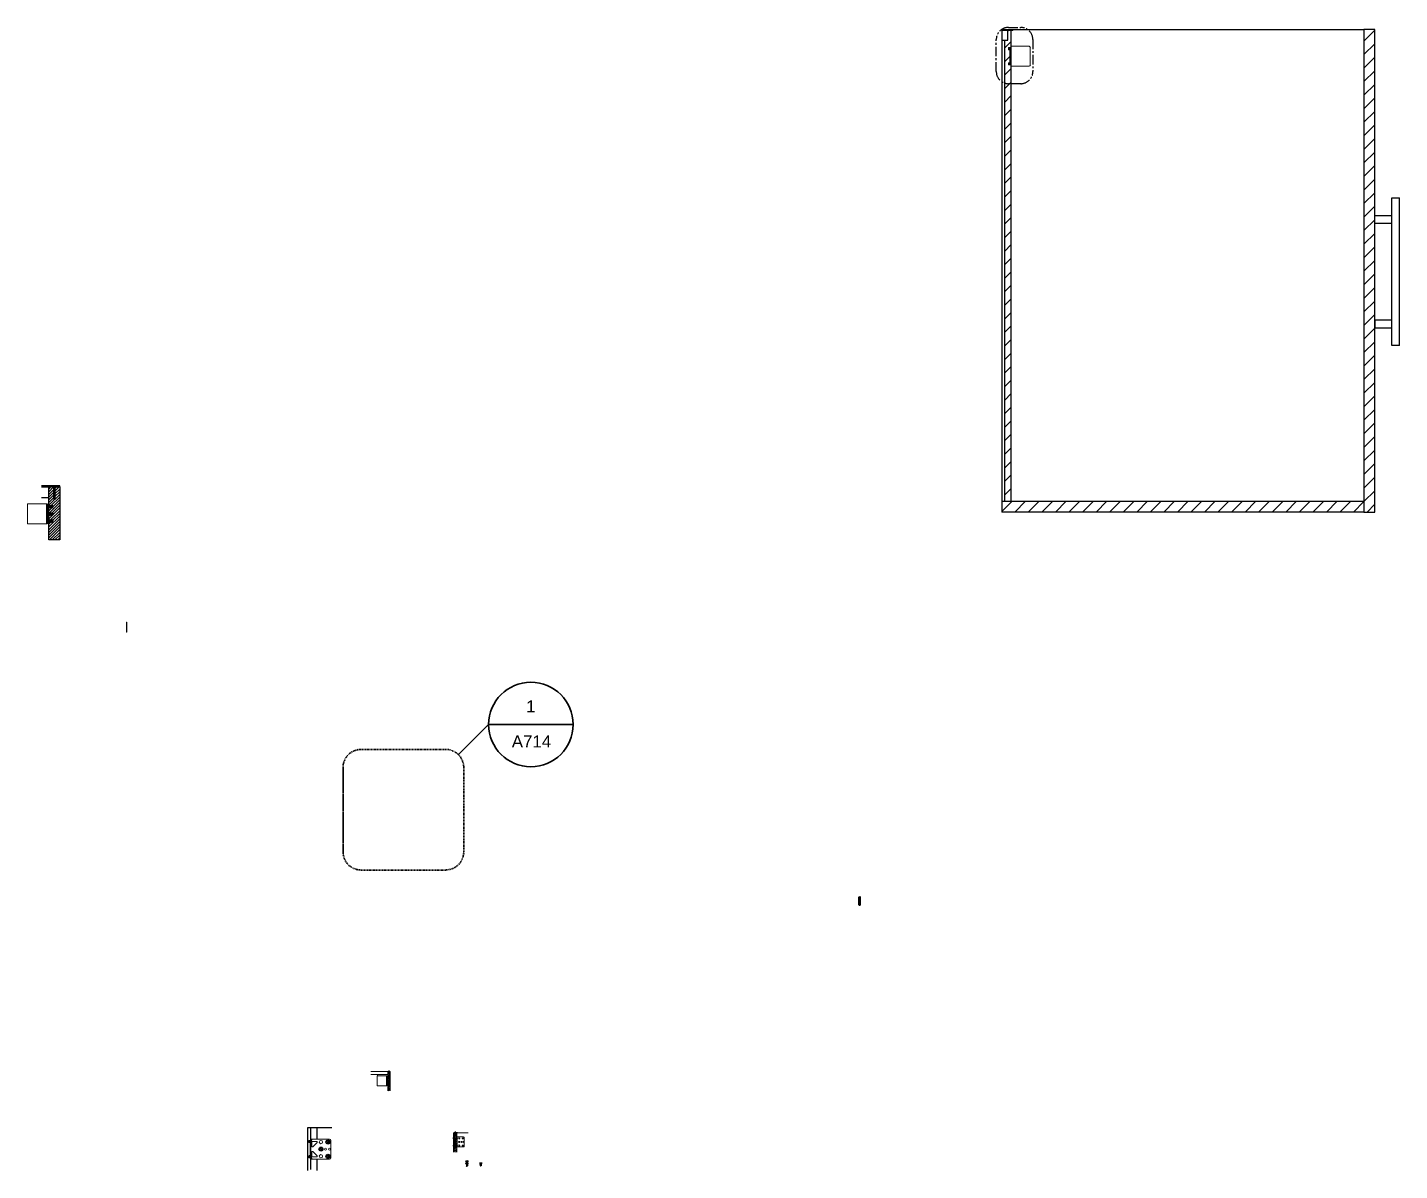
# Model space of a CAD drawing. Header units: millimetres. Extents: x -129 to 1482, y -456 to 477.
# Drawn here: x 875.9 to 1103.2, y 268 to 457.5 of the extents above; entities that cross this region are included whole.
import ezdxf
from ezdxf.enums import TextEntityAlignment as Align

# ---------------------------------------------------------------- set-up
doc = ezdxf.new("R2010")
doc.units = ezdxf.units.MM
doc.header["$LTSCALE"] = 0.05
for name, pattern in [('CENTER2', [1.125, 0.75, -0.125, 0.125, -0.125]), ('CENTERX2', [4, 2.5, -0.5, 0.5, -0.5]), ('CENTRO', [50.8, 31.75, -6.35, 6.35, -6.35])]:
    doc.linetypes.add(name, pattern=pattern)
for name, color, linetype, lineweight in [('A-FURN', 8, 'Continuous', 18), ('A-SECT A-MCUT', 7, 'Continuous', 35), ('meccanismi', 4, 'Continuous', 18)]:
    doc.layers.add(name, color=color, linetype=linetype, lineweight=lineweight)
doc.layers.add('costr', color=4, linetype='Continuous')
doc.layers.add('viti', color=1, linetype='Continuous')
doc.styles.add('ARIAL', font='arial.ttf')

msp = doc.modelspace()

# ---------------------------------------------------------------- hatches: boundary and pattern name
at = {"layer": 'A-FURN'}
h = msp.add_hatch(dxfattribs=at)
h.set_pattern_fill('ANSI31', color=256, scale=0.065784, angle=180)
h.set_pattern_definition([(225, (1328.34088, -398.05702), (0.147689555, -0.147689555), [])])
h.paths.add_polyline_path([(935.57, 281.23), (935.99, 281.23), (935.99, 284.43), (935.57, 284.43)])
h = msp.add_hatch(dxfattribs=at)
h.set_pattern_fill('ANSI31', color=256, scale=0.069413, angle=180)
h.set_pattern_definition([(225, (1418.57263, -445.82028), (0.155835935, -0.155835935), [])])
h.paths.add_polyline_path([(946.57, 271.09), (947.02, 271.09), (947.02, 273.82), (946.57, 273.82)])
at = {"layer": 'costr'}
h = msp.add_hatch(dxfattribs=at)
h.set_pattern_fill('ANSI31', color=256, scale=0.5)
h.paths.add_polyline_path([(1099.14, 457.18), (1097.34, 457.18), (1097.34, 377.18), (1099.14, 377.18)])
h = msp.add_hatch(dxfattribs=at)
h.set_pattern_fill('ANSI31', color=256, scale=0.5)
edge = h.paths.add_edge_path()
edge.add_arc((1038.76, 452.78), 0.0964, 33.6806, 70.6956)
edge.add_spline(control_points=[(1038.76, 452.83), (1038.77, 452.83), (1038.79, 452.85), (1038.79, 452.86)], knot_values=[0, 0, 0, 0, 0.070711, 0.070711, 0.070711, 0.070711], degree=3, periodic=0)
edge.add_line((1038.77, 452.83), (1038.64, 452.83))
edge.add_spline(control_points=[(1038.65, 452.83), (1038.64, 452.83), (1038.63, 452.85), (1038.63, 452.86)], knot_values=[0, 0, 0, 0, 0.070711, 0.070711, 0.070711, 0.070711], degree=3, periodic=0)
edge.add_line((1038.63, 452.86), (1038.63, 453.01))
edge.add_line((1038.63, 453.01), (1038.68, 453.01))
edge.add_line((1038.68, 453.01), (1038.68, 452.9))
edge.add_spline(control_points=[(1038.68, 452.9), (1038.68, 452.9), (1038.69, 452.89), (1038.69, 452.89)], knot_values=[0, 0, 0, 0, 0.035355, 0.035355, 0.035355, 0.035355], degree=3, periodic=0)
edge.add_line((1038.69, 452.89), (1038.72, 452.89))
edge.add_spline(control_points=[(1038.72, 452.89), (1038.73, 452.89), (1038.73, 452.9), (1038.73, 452.9)], knot_values=[0, 0, 0, 0, 0.035355, 0.035355, 0.035355, 0.035355], degree=3, periodic=0)
edge.add_line((1038.73, 452.9), (1038.73, 454.2))
edge.add_spline(control_points=[(1038.73, 454.2), (1038.73, 454.21), (1038.73, 454.21), (1038.72, 454.21)], knot_values=[0, 0, 0, 0, 0.035355, 0.035355, 0.035355, 0.035355], degree=3, periodic=0)
edge.add_line((1038.72, 454.21), (1038.69, 454.21))
edge.add_spline(control_points=[(1038.69, 454.21), (1038.69, 454.21), (1038.68, 454.21), (1038.68, 454.2)], knot_values=[0, 0, 0, 0, 0.035355, 0.035355, 0.035355, 0.035355], degree=3, periodic=0)
edge.add_line((1038.68, 454.2), (1038.68, 454.09))
edge.add_line((1038.68, 454.09), (1038.63, 454.09))
edge.add_line((1038.63, 454.09), (1038.63, 454.26))
edge.add_spline(control_points=[(1038.65, 454.27), (1038.64, 454.27), (1038.63, 454.25), (1038.63, 454.24)], knot_values=[0, 0, 0, 0, 0.070711, 0.070711, 0.070711, 0.070711], degree=3, periodic=0)
edge.add_line((1038.63, 454.24), (1038.63, 454.1))
edge.add_spline(control_points=[(1038.63, 454.1), (1038.63, 454.1), (1038.63, 454.09), (1038.64, 454.09)], knot_values=[0, 0, 0, 0, 0.035355, 0.035355, 0.035355, 0.035355], degree=3, periodic=0)
edge.add_line((1038.64, 454.09), (1038.67, 454.09))
edge.add_spline(control_points=[(1038.67, 454.09), (1038.67, 454.09), (1038.68, 454.1), (1038.68, 454.1)], knot_values=[0, 0, 0, 0, 0.035355, 0.035355, 0.035355, 0.035355], degree=3, periodic=0)
edge.add_line((1038.68, 454.1), (1038.68, 454.21))
edge.add_line((1038.68, 454.21), (1038.73, 454.21))
edge.add_line((1038.73, 454.21), (1038.73, 452.89))
edge.add_line((1038.73, 452.89), (1038.68, 452.89))
edge.add_line((1038.68, 452.89), (1038.68, 453))
edge.add_spline(control_points=[(1038.68, 453), (1038.68, 453.01), (1038.67, 453.01), (1038.67, 453.01)], knot_values=[0, 0, 0, 0, 0.035355, 0.035355, 0.035355, 0.035355], degree=3, periodic=0)
edge.add_line((1038.67, 453.01), (1038.64, 453.01))
edge.add_spline(control_points=[(1038.64, 453.01), (1038.63, 453.01), (1038.63, 453.01), (1038.63, 453)], knot_values=[0, 0, 0, 0, 0.035355, 0.035355, 0.035355, 0.035355], degree=3, periodic=0)
edge.add_line((1038.63, 453), (1038.63, 452.86))
edge.add_spline(control_points=[(1038.63, 452.86), (1038.63, 452.85), (1038.64, 452.83), (1038.65, 452.83)], knot_values=[0, 0, 0, 0, 0.070711, 0.070711, 0.070711, 0.070711], degree=3, periodic=0)
edge.add_line((1038.65, 452.83), (1038.76, 452.83))
edge.add_spline(control_points=[(1038.76, 452.83), (1038.77, 452.83), (1038.79, 452.85), (1038.79, 452.86)], knot_values=[0, 0, 0, 0, 0.070711, 0.070711, 0.070711, 0.070711], degree=3, periodic=0)
edge.add_arc((1038.76, 452.78), 0.0964, 33.6806, 70.6956, ccw=False)
edge.add_line((1038.84, 452.83), (1038.84, 456.98))
edge.add_line((1038.84, 456.98), (1038.34, 456.98))
edge.add_line((1038.34, 456.98), (1038.34, 455.38))
edge.add_line((1038.34, 455.38), (1037.84, 455.38))
edge.add_line((1037.84, 455.38), (1037.84, 378.98))
edge.add_line((1037.84, 378.98), (1038.84, 378.98))
edge.add_line((1038.84, 378.98), (1038.84, 452.83))
edge = h.paths.add_edge_path(flags=16)
edge.add_spline(control_points=[(1038.79, 454.24), (1038.79, 454.25), (1038.77, 454.27), (1038.76, 454.27)], knot_values=[0, 0, 0, 0, 0.070711, 0.070711, 0.070711, 0.070711], degree=3, periodic=0)
edge.add_line((1038.77, 454.27), (1038.76, 454.27))
edge.add_spline(control_points=[(1038.76, 454.27), (1038.77, 454.27), (1038.79, 454.25), (1038.79, 454.24)], knot_values=[0, 0, 0, 0, 0.070711, 0.070711, 0.070711, 0.070711], degree=3, periodic=0)
edge.add_line((1038.79, 454.26), (1038.79, 454.24))
h = msp.add_hatch(dxfattribs=at)
h.set_pattern_fill('ANSI31', color=256, scale=0.1)
h.paths.add_polyline_path([(880.01, 381.5), (880.3, 381.5), (880.6, 381.5), (880.39, 381.34), (881.2, 381.34), (881.2, 381.54), (878.17, 381.54), (878.17, 381.34), (880.21, 381.34)])
h = msp.add_hatch(dxfattribs=at)
h.set_pattern_fill('ANSI31', color=256, scale=0.1)
h.paths.add_polyline_path([(881.2, 381.34), (880.39, 381.34), (880.39, 379.32), (880.22, 379.26), (880.21, 381.34), (879.4, 381.34), (879.4, 378.25), (880.06, 378.25), (880.06, 377.84), (879.4, 377.84), (879.4, 377.13), (880.01, 377.07), (880.02, 376.66), (879.4, 376.66), (879.4, 375.89), (880.06, 375.89), (880.06, 375.48), (879.4, 375.48), (879.4, 375.25), (879.4, 372.58), (881.2, 372.58), (881.2, 376.14)])
h = msp.add_hatch(dxfattribs=at)
h.set_pattern_fill('ANSI31', color=256, scale=0.5)
h.paths.add_polyline_path([(1097.34, 378.98), (1037.34, 378.98), (1037.34, 377.18), (1097.34, 377.18)])
at = {"layer": 'meccanismi'}
h = msp.add_hatch(dxfattribs=at)
h.set_pattern_fill('ANSI31', color=256, scale=0.018841, angle=180)
h.set_pattern_definition([(225, (1418.57263, -445.820285), (0.042298325, -0.042298325), [])])
h.paths.add_polyline_path([(946.57, 274.31), (946.57, 273.82), (947.02, 273.82), (947.02, 274.31)])
h.paths.add_polyline_path([(946.57, 274.36), (946.57, 274.31), (947.02, 274.31), (947.12, 274.31), (947.12, 274.36)])

# ---------------------------------------------------------------- linework, layer by layer
for p, q in [((1037.34, 457.18), (1037.34, 377.18)), ((1037.34, 457.18), (1097.34, 457.18)), ((1037.34, 457.18), (1037.34, 455.38)), ((1039.14, 456.98), (1039.14, 457.18)), ((1097.34, 457.18), (1097.34, 377.18)), ((1099.14, 457.18), (1097.34, 457.18)), ((1099.14, 377.18), (1099.14, 457.18)), ((1039.14, 456.98), (1037.34, 456.98)), ((1037.34, 455.38), (1038.34, 455.38)), ((1037.34, 455.38), (1037.34, 454.38)), ((1037.34, 455.38), (1037.34, 454.38)), ((1037.34, 455.38), (1038.34, 455.38)), ((1037.84, 378.98), (1037.84, 455.38)), ((1038.34, 455.38), (1038.34, 456.98)), ((1038.84, 456.98), (1038.84, 378.98)), ((881.2, 381.54), (878.17, 381.54)), ((878.17, 381.34), (879.4, 381.34)), ((880.15, 381.34), (879.4, 381.34)), ((879.4, 378.25), (879.4, 381.34)), ((880.45, 381.34), (881.2, 381.34)), ((881.2, 381.34), (881.2, 381.54)), ((881.2, 381.34), (881.2, 376.14)), ((879.4, 379.54), (878.17, 379.54)), ((879.4, 377.07), (879.4, 377.91)), ((1037.34, 378.98), (1097.34, 378.98)), ((879.4, 375.89), (879.4, 376.72)), ((879.4, 375.25), (879.4, 375.54)), ((879.4, 372.58), (879.4, 375.25)), ((881.2, 376.14), (881.2, 372.58)), ((1097.34, 377.18), (1037.34, 377.18)), ((1097.34, 377.18), (1099.14, 377.18)), ((881.2, 372.58), (879.4, 372.58)), ((922.33, 268.04), (922.33, 275.15)), ((922.33, 275.15), (922.83, 275.15)), ((922.83, 268.23), (922.83, 275.15)), ((922.83, 275.15), (923.83, 275.15)), ((923.83, 275.15), (923.83, 273.23)), ((923.83, 275.15), (926.31, 275.15)), ((923.83, 269.94), (923.83, 268.04))]:
    msp.add_line(p, q)
at = {"layer": 'A-FURN'}
for p, q in [((935.57, 281.23), (935.57, 284.43)), ((935.57, 284.43), (935.99, 284.43)), ((935.99, 281.23), (935.99, 284.43)), ((933.87, 283.96), (933.87, 283.73)), ((946.48, 274.31), (946.57, 274.31)), ((946.57, 274.31), (946.57, 271.09)), ((947.02, 271.09), (947.02, 274.31))]:
    msp.add_line(p, q, dxfattribs=at)
for points in [[(935.57, 284.43), (935.57, 283.96)], [(935.57, 281.23), (935.57, 282.08)], [(948.9, 274.31), (946.48, 274.31), (946.48, 273.5)], [(946.48, 273.44), (946.48, 272.11)], [(947.02, 273.05), (946.57, 273.05)], [(947.06, 273.05), (947.06, 273.61), (947.02, 273.61)], [(946.48, 272.06), (946.48, 271.09)], [(947.02, 272.51), (946.57, 272.51)]]:
    msp.add_lwpolyline(points, dxfattribs=at)
at = {"layer": 'A-SECT A-MCUT'}
for q in [(947.28, 336.97), (966.28, 341.97)]:
    msp.add_line((952.28, 341.97), q, dxfattribs=at)
at = {"layer": 'A-SECT A-MCUT', "linetype": 'CENTER2', "ltscale": 5}
msp.add_lwpolyline([(928.15, 320.85, 0.414214), (931.15, 317.85), (945.15, 317.85, 0.414214), (948.15, 320.85), (948.15, 334.85, 0.414214), (945.15, 337.85), (931.15, 337.85, 0.414214), (928.15, 334.85), (928.15, 320.85), (928.15, 334.85)], format="xyb", dxfattribs=at)
at = {"layer": 'A-SECT A-MCUT'}
msp.add_circle((959.28, 341.97), 7, dxfattribs=at)
at = {"layer": 'costr'}
for p, q in [((1101.94, 429.28), (1103.24, 429.28)), ((1101.94, 404.78), (1101.94, 429.28)), ((1103.24, 404.78), (1103.24, 429.28)), ((1099.14, 425.03), (1099.14, 426.33)), ((1099.14, 426.33), (1101.94, 426.33)), ((1101.94, 425.03), (1099.14, 425.03)), ((1099.14, 409.03), (1101.94, 409.03)), ((1099.14, 409.03), (1099.14, 407.73)), ((1099.14, 407.73), (1101.94, 407.73)), ((1103.24, 404.78), (1101.94, 404.78)), ((1103.24, 404.78), (1101.94, 404.78))]:
    msp.add_line(p, q, dxfattribs=at)
at = {"layer": 'costr', "linetype": 'CENTRO'}
msp.add_lwpolyline([(1038.41, 457.5), (1040.47, 457.5, -0.414214), (1042.47, 455.5), (1042.47, 450.18, -0.414214), (1040.47, 448.18), (1038.41, 448.18, -0.414214), (1036.41, 450.18), (1036.41, 455.5, -0.414214)], format="xyb", close=True, dxfattribs=at)
at = {"layer": 'meccanismi'}
for p, q in [((1038.41, 453.83), (1038.41, 454.11)), ((1038.49, 453.81), (1038.44, 453.81)), ((1038.44, 453.81), (1038.49, 453.81)), ((1038.68, 454.16), (1038.46, 454.16)), ((1038.68, 454.16), (1038.46, 454.16)), ((1038.52, 453.83), (1038.52, 454.03)), ((1038.55, 454.05), (1038.6, 454.05)), ((1038.63, 451.43), (1038.63, 454.03)), ((1038.73, 451.35), (1038.73, 454.11)), ((1041.84, 454.38), (1038.84, 454.38)), ((1042.05, 452.73), (1042.05, 454.16)), ((1042.05, 452.73), (1042.05, 451.29)), ((1038.41, 451.62), (1038.41, 451.35)), ((1038.49, 451.65), (1038.44, 451.65)), ((1038.44, 451.65), (1038.49, 451.65)), ((1038.68, 451.29), (1038.46, 451.29)), ((1038.68, 451.29), (1038.46, 451.29)), ((1038.52, 451.62), (1038.52, 451.43)), ((1038.55, 451.4), (1038.6, 451.4)), ((1041.84, 451.08), (1038.84, 451.08)), ((875.85, 378.54), (875.85, 375.25)), ((879, 378.54), (879, 375.55)), ((879.11, 375.25), (879.11, 378.54)), ((879.29, 378.54), (879.29, 378.36)), ((879.4, 378.54), (879.29, 378.54)), ((879.4, 378.54), (879.29, 378.54)), ((879.29, 377.8), (879.29, 377.18)), ((875.85, 375.25), (879.11, 375.25)), ((879, 375.55), (879, 375.25)), ((879.29, 376.62), (879.29, 376)), ((879.29, 375.43), (879.29, 375.25)), ((879.29, 375.25), (879.4, 375.25)), ((892.27, 358.91), (892.33, 358.91)), ((892.27, 357.27), (892.27, 358.91)), ((892.27, 358.91), (892.33, 358.91)), ((892.27, 357.27), (892.33, 357.27)), ((892.33, 357.27), (892.27, 357.27)), ((892.33, 358.91), (892.33, 357.27)), ((935.57, 284.43), (932.78, 284.43)), ((933.79, 283.73), (933.79, 282.08)), ((933.79, 282.08), (935.42, 282.08)), ((935.36, 283.73), (935.36, 282.23)), ((935.36, 282.23), (935.36, 282.08)), ((935.42, 282.08), (935.42, 283.73)), ((935.51, 283.73), (935.51, 282.23)), ((935.57, 283.73), (935.51, 283.73)), ((935.57, 283.73), (935.51, 283.73)), ((935.51, 282.23), (935.51, 282.08)), ((935.51, 282.08), (935.57, 282.08)), ((922.51, 272.69), (922.51, 272.97)), ((922.77, 273.02), (922.56, 273.02)), ((922.77, 273.02), (922.56, 273.02)), ((922.61, 272.69), (922.61, 272.89)), ((922.64, 272.91), (922.69, 272.91)), ((922.72, 270.29), (922.72, 272.89)), ((922.83, 270.21), (922.83, 272.97)), ((925.93, 273.23), (922.94, 273.23)), ((926.15, 271.59), (926.15, 273.02)), ((946.41, 273.33), (946.41, 273.47)), ((946.45, 273.32), (946.43, 273.32)), ((946.43, 273.32), (946.45, 273.32)), ((946.55, 273.5), (946.44, 273.5)), ((946.55, 273.5), (946.44, 273.5)), ((946.47, 273.33), (946.47, 273.43)), ((946.48, 273.44), (946.51, 273.44)), ((946.52, 272.13), (946.52, 273.43)), ((946.57, 272.09), (946.57, 273.47)), ((948.13, 273.61), (947.02, 273.61)), ((948.24, 272.78), (948.24, 273.5)), ((922.59, 272.66), (922.53, 272.66)), ((922.53, 272.66), (922.59, 272.66)), ((926.15, 271.59), (926.15, 270.15)), ((946.41, 272.22), (946.41, 272.09)), ((946.45, 272.24), (946.43, 272.24)), ((946.43, 272.24), (946.45, 272.24)), ((946.55, 272.06), (946.44, 272.06)), ((946.47, 272.22), (946.47, 272.13)), ((946.48, 272.11), (946.51, 272.11)), ((948.13, 271.95), (947.02, 271.95)), ((948.24, 272.78), (948.24, 272.06)), ((922.51, 270.48), (922.51, 270.21)), ((922.59, 270.51), (922.53, 270.51)), ((922.53, 270.51), (922.59, 270.51)), ((922.77, 270.15), (922.56, 270.15)), ((922.77, 270.15), (922.56, 270.15)), ((922.61, 270.48), (922.61, 270.29)), ((922.64, 270.26), (922.69, 270.26)), ((925.93, 269.94), (922.94, 269.94))]:
    msp.add_line(p, q, dxfattribs=at)
for points in [[(875.85, 378.54), (879.11, 378.54)], [(878.61, 375.25), (879.11, 375.25)], [(932.78, 283.96), (935.57, 283.96)], [(933.79, 283.73), (935.42, 283.73)], [(935.17, 282.08), (935.42, 282.08)], [(947.12, 274.31), (947.12, 274.36), (946.57, 274.36), (946.57, 274.31)], [(946.57, 274.31), (947.12, 274.31)], [(946.57, 274.31), (946.57, 273.82)], [(946.57, 273.82), (947.02, 273.82)], [(947.02, 274.31), (947.02, 273.82)], [(947.02, 272.26), (947.02, 273.3)], [(947.02, 273.3), (947.06, 273.3), (947.06, 272.26), (947.02, 272.26)], [(947.02, 273.05), (947.06, 273.05)], [(947.02, 272.51), (947.06, 272.51)], [(947.02, 272.26), (947.06, 272.26)], [(947.06, 272.26), (947.02, 272.26)]]:
    msp.add_lwpolyline(points, dxfattribs=at)
for points in [[(922.96, 272.07), (922.96, 272.77, -0.414214), (923.06, 272.88), (923.77, 272.88, -0.668179), (923.84, 272.7), (923.14, 271.99, -0.668179)], [(922.96, 271.1), (922.96, 270.4, 0.414214), (923.06, 270.29), (923.77, 270.29, 0.668179), (923.84, 270.48), (923.14, 271.18, 0.668179)]]:
    msp.add_lwpolyline(points, format="xyb", close=True, dxfattribs=at)
at = {"layer": 'meccanismi', "linetype": 'CENTERX2'}
for points in [[(947.02, 273.61), (946.63, 273.61)], [(947.02, 271.95), (946.63, 271.95)]]:
    msp.add_lwpolyline(points, dxfattribs=at)
for points in [[(947.02, 273.27), (946.73, 272.98, -0.668179), (946.64, 273.02), (946.64, 273.37, -0.414214), (946.69, 273.43), (947.05, 273.43, -0.668179), (947.08, 273.34), (947.05, 273.3)], [(947.02, 272.28), (946.73, 272.58, 0.668179), (946.64, 272.54), (946.64, 272.18, 0.414214), (946.69, 272.13), (947.05, 272.13, 0.668179), (947.08, 272.22), (947.05, 272.26)]]:
    msp.add_lwpolyline(points, format="xyb", dxfattribs=at)
at = {"layer": 'meccanismi'}
for centre, radius in [((924.49, 272.76), 0.267), ((947.41, 273.37), 0.0843), ((924.49, 270.41), 0.267), ((947.41, 272.19), 0.0843)]:
    msp.add_circle(centre, radius, dxfattribs=at)
for centre, radius, start, end in [((1038.68, 454.27), 0.193, 286.0939, 33.6806), ((1041.84, 454.16), 0.214, 0, 90), ((1038.68, 451.19), 0.193, 326.3194, 73.9061), ((1041.84, 451.29), 0.214, 270, 0), ((879.26, 378.67), 0.263, 234.5922, 253.1127), ((879.24, 375.12), 0.263, 103.2348, 121.7553), ((935.49, 283.79), 0.131, 234.5922, 253.1127), ((935.49, 282.02), 0.131, 103.2348, 121.7553), ((922.77, 273.13), 0.193, 286.0939, 33.6806), ((925.93, 273.02), 0.214, 0, 90), ((948.13, 273.5), 0.107, 0, 90), ((925.26, 271.59), 0.16, 0, 180), ((925.26, 271.59), 0.16, 180, 0), ((925.9, 271.59), 0.16, 0, 180), ((925.9, 271.59), 0.16, 180, 0), ((947.79, 272.78), 0.0805, 0, 180), ((947.79, 272.78), 0.0805, 180, 0), ((948.12, 272.78), 0.0805, 0, 180), ((948.12, 272.78), 0.0805, 180, 0), ((948.13, 272.06), 0.107, 270, 0), ((922.77, 270.05), 0.193, 326.3194, 73.9061), ((925.93, 270.15), 0.214, 270, 0)]:
    msp.add_arc(centre, radius, start, end, dxfattribs=at)
at = {"layer": 'meccanismi', "linetype": 'CENTERX2'}
for centre, start, end in [((946.55, 273.55), 286.0939, 33.6806), ((946.55, 272.01), 326.3194, 73.9061)]:
    msp.add_arc(centre, 0.0968, start, end, dxfattribs=at)
at = {"layer": 'meccanismi'}
for points in [[(1038.46, 454.16), (1038.44, 454.16), (1038.41, 454.13), (1038.41, 454.11)], [(1038.44, 453.81), (1038.43, 453.81), (1038.41, 453.82), (1038.41, 453.83)], [(1038.52, 453.83), (1038.52, 453.82), (1038.5, 453.81), (1038.49, 453.81)], [(1038.52, 454.03), (1038.52, 454.04), (1038.53, 454.05), (1038.55, 454.05)], [(1038.63, 454.03), (1038.63, 454.04), (1038.61, 454.05), (1038.6, 454.05)], [(1038.73, 454.11), (1038.73, 454.13), (1038.7, 454.16), (1038.68, 454.16)], [(1038.44, 451.65), (1038.43, 451.65), (1038.41, 451.64), (1038.41, 451.62)], [(1038.46, 451.29), (1038.44, 451.29), (1038.41, 451.32), (1038.41, 451.35)], [(1038.52, 451.62), (1038.52, 451.64), (1038.5, 451.65), (1038.49, 451.65)], [(1038.52, 451.43), (1038.52, 451.42), (1038.53, 451.4), (1038.55, 451.4)], [(1038.63, 451.43), (1038.63, 451.42), (1038.61, 451.4), (1038.6, 451.4)], [(1038.73, 451.35), (1038.73, 451.32), (1038.7, 451.29), (1038.68, 451.29)], [(922.56, 273.02), (922.54, 273.02), (922.51, 272.99), (922.51, 272.97)], [(922.61, 272.89), (922.61, 272.9), (922.63, 272.91), (922.64, 272.91)], [(922.72, 272.89), (922.72, 272.9), (922.71, 272.91), (922.69, 272.91)], [(922.83, 272.97), (922.83, 272.99), (922.8, 273.02), (922.77, 273.02)], [(946.44, 273.5), (946.43, 273.5), (946.41, 273.48), (946.41, 273.47)], [(946.43, 273.32), (946.42, 273.32), (946.41, 273.33), (946.41, 273.33)], [(946.47, 273.33), (946.47, 273.33), (946.46, 273.32), (946.45, 273.32)], [(946.47, 273.43), (946.47, 273.44), (946.47, 273.44), (946.48, 273.44)], [(946.52, 273.43), (946.52, 273.44), (946.51, 273.44), (946.51, 273.44)], [(946.57, 273.47), (946.57, 273.48), (946.56, 273.5), (946.55, 273.5)], [(922.53, 272.66), (922.52, 272.66), (922.51, 272.68), (922.51, 272.69)], [(922.61, 272.69), (922.61, 272.68), (922.6, 272.66), (922.59, 272.66)], [(946.43, 272.24), (946.42, 272.24), (946.41, 272.23), (946.41, 272.22)], [(946.44, 272.06), (946.43, 272.06), (946.41, 272.07), (946.41, 272.09)], [(946.47, 272.22), (946.47, 272.23), (946.46, 272.24), (946.45, 272.24)], [(946.47, 272.13), (946.47, 272.12), (946.47, 272.11), (946.48, 272.11)], [(946.52, 272.13), (946.52, 272.12), (946.51, 272.11), (946.51, 272.11)], [(946.57, 272.09), (946.57, 272.07), (946.56, 272.06), (946.55, 272.06)], [(922.53, 270.51), (922.52, 270.51), (922.51, 270.49), (922.51, 270.48)], [(922.56, 270.15), (922.54, 270.15), (922.51, 270.18), (922.51, 270.21)], [(922.61, 270.48), (922.61, 270.49), (922.6, 270.51), (922.59, 270.51)], [(922.61, 270.29), (922.61, 270.27), (922.63, 270.26), (922.64, 270.26)], [(922.72, 270.29), (922.72, 270.27), (922.71, 270.26), (922.69, 270.26)], [(922.83, 270.21), (922.83, 270.18), (922.8, 270.15), (922.77, 270.15)]]:
    msp.add_open_spline(points, degree=3, dxfattribs=at)
at = {"layer": 'viti'}
for p, q in [((880.3, 381.5), (880.01, 381.5)), ((880.01, 381.5), (880.22, 381.33)), ((880.19, 381.28), (880.18, 381.27)), ((880.19, 381.27), (880.18, 381.27)), ((880.19, 381.18), (880.18, 381.17)), ((880.19, 381.17), (880.18, 381.17)), ((880.19, 381.08), (880.18, 381.07)), ((880.19, 381.07), (880.18, 381.07)), ((880.19, 380.98), (880.18, 380.97)), ((880.19, 380.97), (880.18, 380.97)), ((880.19, 380.88), (880.18, 380.87)), ((880.19, 380.87), (880.18, 380.87)), ((880.19, 380.78), (880.18, 380.77)), ((880.19, 380.77), (880.18, 380.77)), ((880.19, 380.68), (880.18, 380.67)), ((880.19, 380.67), (880.18, 380.67)), ((880.19, 380.58), (880.18, 380.57)), ((880.19, 380.57), (880.18, 380.57)), ((880.19, 380.48), (880.18, 380.47)), ((880.19, 380.47), (880.18, 380.47)), ((880.19, 380.38), (880.18, 380.37)), ((880.19, 380.37), (880.18, 380.37)), ((880.19, 380.28), (880.18, 380.27)), ((880.19, 380.27), (880.18, 380.27)), ((880.19, 380.18), (880.18, 380.17)), ((880.19, 380.17), (880.18, 380.17)), ((880.19, 380.08), (880.18, 380.07)), ((880.19, 380.07), (880.18, 380.07)), ((880.19, 379.98), (880.18, 379.97)), ((880.19, 379.97), (880.18, 379.97)), ((880.19, 379.88), (880.18, 379.87)), ((880.19, 379.87), (880.18, 379.87)), ((880.19, 379.78), (880.18, 379.77)), ((880.19, 379.77), (880.18, 379.77)), ((880.39, 381.33), (880.19, 381.28)), ((880.39, 381.31), (880.19, 381.27)), ((880.39, 381.23), (880.19, 381.18)), ((880.39, 381.21), (880.19, 381.17)), ((880.39, 381.13), (880.19, 381.08)), ((880.39, 381.11), (880.19, 381.07)), ((880.39, 381.03), (880.19, 380.98)), ((880.39, 381.01), (880.19, 380.97)), ((880.39, 380.93), (880.19, 380.88)), ((880.39, 380.91), (880.19, 380.87)), ((880.39, 380.83), (880.19, 380.78)), ((880.39, 380.81), (880.19, 380.77)), ((880.39, 380.73), (880.19, 380.68)), ((880.39, 380.71), (880.19, 380.67)), ((880.39, 380.63), (880.19, 380.58)), ((880.39, 380.61), (880.19, 380.57)), ((880.39, 380.53), (880.19, 380.48)), ((880.39, 380.51), (880.19, 380.47)), ((880.39, 380.43), (880.19, 380.38)), ((880.39, 380.41), (880.19, 380.37)), ((880.39, 380.33), (880.19, 380.28)), ((880.19, 380.27), (880.39, 380.31)), ((880.39, 380.23), (880.19, 380.18)), ((880.39, 380.21), (880.19, 380.17)), ((880.39, 380.13), (880.19, 380.08)), ((880.39, 380.11), (880.19, 380.07)), ((880.39, 380.03), (880.19, 379.98)), ((880.39, 380.01), (880.19, 379.97)), ((880.39, 379.93), (880.19, 379.88)), ((880.39, 379.91), (880.19, 379.87)), ((880.39, 379.83), (880.19, 379.78)), ((880.39, 379.81), (880.19, 379.77)), ((880.22, 379.38), (880.22, 381.33)), ((880.6, 381.5), (880.3, 381.5)), ((880.6, 381.5), (880.38, 381.33)), ((880.38, 381.33), (880.38, 379.38)), ((880.43, 381.33), (880.39, 381.33)), ((880.43, 381.33), (880.39, 381.31)), ((880.43, 381.23), (880.39, 381.23)), ((880.43, 381.23), (880.39, 381.21)), ((880.43, 381.13), (880.39, 381.13)), ((880.43, 381.13), (880.39, 381.11)), ((880.43, 381.03), (880.39, 381.03)), ((880.43, 381.03), (880.39, 381.01)), ((880.43, 380.93), (880.39, 380.93)), ((880.43, 380.93), (880.39, 380.91)), ((880.43, 380.83), (880.39, 380.83)), ((880.43, 380.83), (880.39, 380.81)), ((880.43, 380.73), (880.39, 380.73)), ((880.43, 380.73), (880.39, 380.71)), ((880.43, 380.63), (880.39, 380.63)), ((880.43, 380.63), (880.39, 380.61)), ((880.43, 380.53), (880.39, 380.53)), ((880.43, 380.53), (880.39, 380.51)), ((880.43, 380.43), (880.39, 380.43)), ((880.43, 380.43), (880.39, 380.41)), ((880.43, 380.33), (880.39, 380.33)), ((880.43, 380.33), (880.39, 380.31)), ((880.43, 380.23), (880.39, 380.23)), ((880.43, 380.23), (880.39, 380.21)), ((880.43, 380.13), (880.39, 380.13)), ((880.43, 380.13), (880.39, 380.11)), ((880.43, 380.03), (880.39, 380.03)), ((880.43, 380.03), (880.39, 380.01)), ((880.43, 379.93), (880.39, 379.93)), ((880.43, 379.93), (880.39, 379.91)), ((880.43, 379.83), (880.39, 379.83)), ((880.43, 379.83), (880.39, 379.81)), ((879.11, 377.75), (879.11, 378.42)), ((879.11, 378.42), (879.2, 378.42)), ((879.2, 377.75), (879.11, 377.75)), ((879.2, 378.42), (879.2, 377.75)), ((879.2, 378.42), (879.31, 378.35)), ((879.2, 377.75), (879.31, 377.81)), ((879.31, 378.35), (879.31, 378.08)), ((879.31, 378.25), (880.01, 378.25)), ((879.31, 377.81), (879.31, 378.08)), ((879.31, 377.91), (880.01, 377.91)), ((879.33, 378.32), (879.33, 378.25)), ((879.33, 378.32), (879.36, 378.26)), ((879.33, 378.25), (879.41, 377.87)), ((879.36, 378.26), (879.44, 377.88)), ((879.41, 377.87), (879.44, 377.84)), ((879.44, 377.88), (879.44, 377.84)), ((879.47, 378.32), (879.47, 378.25)), ((879.47, 378.32), (879.5, 378.26)), ((879.47, 378.25), (879.56, 377.87)), ((879.5, 378.26), (879.59, 377.88)), ((879.56, 377.87), (879.58, 377.84)), ((879.59, 377.88), (879.58, 377.84)), ((879.61, 378.32), (879.61, 378.25)), ((879.61, 378.32), (879.64, 378.26)), ((879.61, 378.25), (879.7, 377.87)), ((879.64, 378.26), (879.73, 377.88)), ((879.7, 377.87), (879.72, 377.84)), ((879.73, 377.88), (879.72, 377.84)), ((879.76, 378.32), (879.76, 378.25)), ((879.76, 378.32), (879.79, 378.26)), ((879.76, 378.25), (879.85, 377.87)), ((879.79, 378.26), (879.88, 377.88)), ((879.85, 377.87), (879.87, 377.84)), ((879.88, 377.88), (879.87, 377.84)), ((879.9, 378.32), (879.9, 378.25)), ((879.9, 378.32), (879.93, 378.26)), ((879.9, 378.25), (879.99, 377.87)), ((879.93, 378.26), (880.02, 377.88)), ((879.99, 377.87), (880.01, 377.84)), ((880.01, 378.25), (880.01, 378.08)), ((880.01, 378.25), (880.06, 378.2)), ((880.01, 377.91), (880.01, 378.08)), ((880.01, 377.91), (880.06, 377.96)), ((880.02, 377.88), (880.01, 377.84)), ((880.06, 378.2), (880.06, 378.08)), ((880.06, 377.96), (880.06, 378.08)), ((880.19, 379.68), (880.18, 379.67)), ((880.19, 379.67), (880.18, 379.67)), ((880.19, 379.58), (880.18, 379.57)), ((880.19, 379.57), (880.18, 379.57)), ((880.19, 379.48), (880.18, 379.47)), ((880.19, 379.46), (880.18, 379.47)), ((880.19, 379.38), (880.18, 379.37)), ((880.19, 379.36), (880.18, 379.37)), ((880.39, 379.73), (880.19, 379.68)), ((880.39, 379.71), (880.19, 379.67)), ((880.39, 379.63), (880.19, 379.58)), ((880.39, 379.61), (880.19, 379.57)), ((880.39, 379.53), (880.19, 379.48)), ((880.39, 379.51), (880.19, 379.46)), ((880.39, 379.43), (880.19, 379.38)), ((880.39, 379.41), (880.19, 379.36)), ((880.22, 379.38), (880.38, 379.38)), ((880.3, 379.25), (880.22, 379.38)), ((880.38, 379.38), (880.3, 379.25)), ((880.43, 379.73), (880.39, 379.73)), ((880.43, 379.73), (880.39, 379.71)), ((880.43, 379.63), (880.39, 379.63)), ((880.43, 379.63), (880.39, 379.61)), ((880.43, 379.53), (880.39, 379.53)), ((880.43, 379.53), (880.39, 379.51)), ((880.43, 379.43), (880.39, 379.43)), ((880.43, 379.43), (880.39, 379.41)), ((879.11, 376.56), (879.11, 377.23)), ((879.11, 377.23), (879.2, 377.23)), ((879.2, 376.56), (879.11, 376.56)), ((879.11, 375.38), (879.11, 376.05)), ((879.11, 376.05), (879.2, 376.05)), ((879.2, 375.38), (879.11, 375.38)), ((879.2, 377.23), (879.2, 376.56)), ((879.2, 377.23), (879.31, 377.17)), ((879.2, 376.56), (879.31, 376.63)), ((879.2, 376.05), (879.2, 375.38)), ((879.2, 376.05), (879.31, 375.98)), ((879.2, 375.38), (879.31, 375.44)), ((879.31, 377.17), (879.31, 376.9)), ((879.31, 377.07), (880.01, 377.07)), ((879.31, 376.63), (879.31, 376.9)), ((879.31, 376.72), (880.01, 376.72)), ((879.31, 375.98), (879.31, 375.71)), ((879.31, 375.89), (880.01, 375.89)), ((879.31, 375.44), (879.31, 375.71)), ((879.31, 375.54), (880.01, 375.54)), ((879.33, 377.13), (879.33, 377.07)), ((879.33, 377.13), (879.36, 377.07)), ((879.33, 377.07), (879.41, 376.69)), ((879.33, 375.95), (879.33, 375.88)), ((879.33, 375.95), (879.36, 375.89)), ((879.33, 375.88), (879.41, 375.5)), ((879.36, 377.07), (879.44, 376.69)), ((879.36, 375.89), (879.44, 375.51)), ((879.41, 376.69), (879.44, 376.66)), ((879.41, 375.5), (879.44, 375.48)), ((879.44, 376.69), (879.44, 376.66)), ((879.44, 375.51), (879.44, 375.48)), ((879.47, 377.13), (879.47, 377.07)), ((879.47, 377.13), (879.5, 377.07)), ((879.47, 377.07), (879.56, 376.69)), ((879.47, 375.95), (879.47, 375.88)), ((879.47, 375.95), (879.5, 375.89)), ((879.47, 375.88), (879.56, 375.5)), ((879.5, 377.07), (879.59, 376.69)), ((879.5, 375.89), (879.59, 375.51)), ((879.56, 376.69), (879.58, 376.66)), ((879.56, 375.5), (879.58, 375.48)), ((879.59, 376.69), (879.58, 376.66)), ((879.59, 375.51), (879.58, 375.48)), ((879.61, 377.13), (879.61, 377.07)), ((879.61, 377.13), (879.64, 377.07)), ((879.61, 377.07), (879.7, 376.69)), ((879.61, 375.95), (879.61, 375.88)), ((879.61, 375.95), (879.64, 375.89)), ((879.61, 375.88), (879.7, 375.5)), ((879.64, 377.07), (879.73, 376.69)), ((879.64, 375.89), (879.73, 375.51)), ((879.7, 376.69), (879.72, 376.66)), ((879.7, 375.5), (879.72, 375.48)), ((879.73, 376.69), (879.72, 376.66)), ((879.73, 375.51), (879.72, 375.48)), ((879.76, 377.13), (879.76, 377.07)), ((879.76, 377.13), (879.79, 377.07)), ((879.76, 377.07), (879.85, 376.69)), ((879.76, 375.95), (879.76, 375.88)), ((879.76, 375.95), (879.79, 375.89)), ((879.76, 375.88), (879.85, 375.5)), ((879.79, 377.07), (879.88, 376.69)), ((879.79, 375.89), (879.88, 375.51)), ((879.85, 376.69), (879.87, 376.66)), ((879.85, 375.5), (879.87, 375.48)), ((879.88, 376.69), (879.87, 376.66)), ((879.88, 375.51), (879.87, 375.48)), ((879.9, 377.13), (879.9, 377.07)), ((879.9, 377.13), (879.93, 377.07)), ((879.9, 377.07), (879.99, 376.69)), ((879.9, 375.95), (879.9, 375.88)), ((879.9, 375.95), (879.93, 375.89)), ((879.9, 375.88), (879.99, 375.5)), ((879.93, 377.07), (880.02, 376.69)), ((879.93, 375.89), (880.02, 375.51)), ((879.99, 376.69), (880.01, 376.66)), ((879.99, 375.5), (880.01, 375.48)), ((880.01, 377.07), (880.01, 376.9)), ((880.01, 377.07), (880.06, 377.01)), ((880.01, 376.72), (880.01, 376.9)), ((880.01, 376.72), (880.06, 376.78)), ((880.02, 376.69), (880.01, 376.66)), ((880.01, 375.89), (880.01, 375.71)), ((880.01, 375.89), (880.06, 375.83)), ((880.01, 375.54), (880.01, 375.71)), ((880.01, 375.54), (880.06, 375.6)), ((880.02, 375.51), (880.01, 375.48)), ((880.06, 377.01), (880.06, 376.9)), ((880.06, 376.78), (880.06, 376.9)), ((880.06, 375.83), (880.06, 375.71)), ((880.06, 375.6), (880.06, 375.71)), ((1013.62, 313.36), (1013.68, 313.43)), ((1013.62, 312.08), (1013.62, 313.36)), ((1013.62, 313.36), (1013.93, 313.36)), ((1013.62, 312.08), (1013.93, 312.08)), ((1013.62, 312.08), (1013.93, 312.08)), ((1013.62, 312.08), (1013.68, 312.02)), ((1013.66, 312.08), (1013.66, 313.36)), ((1013.68, 313.43), (1013.78, 313.43)), ((1013.68, 312.02), (1013.78, 312.02)), ((1013.72, 313.36), (1013.72, 312.08)), ((1013.77, 312.08), (1013.77, 313.36)), ((1013.87, 313.43), (1013.78, 313.43)), ((1013.87, 312.02), (1013.78, 312.02)), ((1013.83, 313.36), (1013.83, 312.08)), ((1013.93, 313.36), (1013.87, 313.43)), ((1013.93, 312.08), (1013.87, 312.02)), ((1013.89, 312.08), (1013.89, 313.36)), ((1013.93, 312.08), (1013.93, 313.36)), ((935.78, 284.24), (935.78, 284.62)), ((935.42, 283.33), (935.42, 283.66)), ((935.42, 283.66), (935.46, 283.66)), ((935.46, 283.33), (935.42, 283.33)), ((935.42, 282.74), (935.42, 283.07)), ((935.42, 283.07), (935.46, 283.07)), ((935.46, 282.74), (935.42, 282.74)), ((935.42, 282.15), (935.42, 282.48)), ((935.42, 282.48), (935.46, 282.48)), ((935.46, 282.15), (935.42, 282.15)), ((935.46, 283.66), (935.46, 283.33)), ((935.46, 283.66), (935.52, 283.63)), ((935.46, 283.33), (935.52, 283.36)), ((935.46, 283.07), (935.46, 282.74)), ((935.46, 283.07), (935.52, 283.04)), ((935.46, 282.74), (935.52, 282.77)), ((935.46, 282.48), (935.46, 282.15)), ((935.46, 282.48), (935.52, 282.45)), ((935.46, 282.15), (935.52, 282.18)), ((935.52, 283.63), (935.52, 283.5)), ((935.52, 283.58), (935.87, 283.58)), ((935.52, 283.36), (935.52, 283.5)), ((935.52, 283.41), (935.87, 283.41)), ((935.52, 283.04), (935.52, 282.91)), ((935.52, 282.99), (935.87, 282.99)), ((935.52, 282.77), (935.52, 282.91)), ((935.52, 282.82), (935.87, 282.82)), ((935.52, 282.45), (935.52, 282.31)), ((935.52, 282.4), (935.87, 282.4)), ((935.52, 282.18), (935.52, 282.31)), ((935.52, 282.23), (935.87, 282.23)), ((935.53, 283.62), (935.53, 283.58)), ((935.53, 283.62), (935.54, 283.58)), ((935.53, 283.58), (935.57, 283.39)), ((935.53, 283.02), (935.53, 282.99)), ((935.53, 283.02), (935.54, 282.99)), ((935.53, 282.99), (935.57, 282.8)), ((935.53, 282.43), (935.53, 282.4)), ((935.53, 282.43), (935.54, 282.4)), ((935.53, 282.4), (935.57, 282.21)), ((935.54, 283.58), (935.59, 283.4)), ((935.54, 282.99), (935.59, 282.8)), ((935.54, 282.4), (935.59, 282.21)), ((935.57, 283.39), (935.58, 283.38)), ((935.57, 282.8), (935.58, 282.79)), ((935.57, 282.21), (935.58, 282.19)), ((935.59, 283.4), (935.58, 283.38)), ((935.59, 282.8), (935.58, 282.79)), ((935.59, 282.21), (935.58, 282.19)), ((935.6, 283.62), (935.6, 283.58)), ((935.6, 283.62), (935.61, 283.58)), ((935.6, 283.58), (935.64, 283.39)), ((935.6, 283.02), (935.6, 282.99)), ((935.6, 283.02), (935.61, 282.99)), ((935.6, 282.99), (935.64, 282.8)), ((935.6, 282.43), (935.6, 282.4)), ((935.6, 282.43), (935.61, 282.4)), ((935.6, 282.4), (935.64, 282.21)), ((935.61, 283.58), (935.66, 283.4)), ((935.61, 282.99), (935.66, 282.8)), ((935.61, 282.4), (935.66, 282.21)), ((935.64, 283.39), (935.65, 283.38)), ((935.64, 282.8), (935.65, 282.79)), ((935.64, 282.21), (935.65, 282.19)), ((935.66, 283.4), (935.65, 283.38)), ((935.66, 282.8), (935.65, 282.79)), ((935.66, 282.21), (935.65, 282.19)), ((935.67, 283.62), (935.67, 283.58)), ((935.67, 283.62), (935.69, 283.58)), ((935.67, 283.58), (935.72, 283.39)), ((935.67, 283.02), (935.67, 282.99)), ((935.67, 283.02), (935.69, 282.99)), ((935.67, 282.99), (935.72, 282.8)), ((935.67, 282.43), (935.67, 282.4)), ((935.67, 282.43), (935.69, 282.4)), ((935.67, 282.4), (935.72, 282.21)), ((935.69, 283.58), (935.73, 283.4)), ((935.69, 282.99), (935.73, 282.8)), ((935.69, 282.4), (935.73, 282.21)), ((935.72, 283.39), (935.73, 283.38)), ((935.72, 282.8), (935.73, 282.79)), ((935.72, 282.21), (935.73, 282.19)), ((935.73, 283.4), (935.73, 283.38)), ((935.73, 282.8), (935.73, 282.79)), ((935.73, 282.21), (935.73, 282.19)), ((935.74, 283.62), (935.74, 283.58)), ((935.74, 283.62), (935.76, 283.58)), ((935.74, 283.58), (935.79, 283.39)), ((935.74, 283.02), (935.74, 282.99)), ((935.74, 283.02), (935.76, 282.99)), ((935.74, 282.99), (935.79, 282.8)), ((935.74, 282.43), (935.74, 282.4)), ((935.74, 282.43), (935.76, 282.4)), ((935.74, 282.4), (935.79, 282.21)), ((935.76, 283.58), (935.8, 283.4)), ((935.76, 282.99), (935.8, 282.8)), ((935.76, 282.4), (935.8, 282.21)), ((935.79, 283.39), (935.8, 283.38)), ((935.79, 282.8), (935.8, 282.79)), ((935.79, 282.21), (935.8, 282.19)), ((935.8, 283.4), (935.8, 283.38)), ((935.8, 282.8), (935.8, 282.79)), ((935.8, 282.21), (935.8, 282.19)), ((935.82, 283.62), (935.82, 283.58)), ((935.82, 283.62), (935.83, 283.58)), ((935.82, 283.58), (935.86, 283.39)), ((935.82, 283.02), (935.82, 282.99)), ((935.82, 283.02), (935.83, 282.99)), ((935.82, 282.99), (935.86, 282.8)), ((935.82, 282.43), (935.82, 282.4)), ((935.82, 282.43), (935.83, 282.4)), ((935.82, 282.4), (935.86, 282.21)), ((935.83, 283.58), (935.87, 283.4)), ((935.83, 282.99), (935.87, 282.8)), ((935.83, 282.4), (935.87, 282.21)), ((935.86, 283.39), (935.87, 283.38)), ((935.86, 282.8), (935.87, 282.79)), ((935.86, 282.21), (935.87, 282.19)), ((935.87, 283.58), (935.87, 283.5)), ((935.87, 283.58), (935.89, 283.56)), ((935.87, 283.41), (935.87, 283.5)), ((935.87, 283.41), (935.89, 283.44)), ((935.87, 283.4), (935.87, 283.38)), ((935.87, 282.99), (935.87, 282.91)), ((935.87, 282.99), (935.89, 282.96)), ((935.87, 282.82), (935.87, 282.91)), ((935.87, 282.82), (935.89, 282.85)), ((935.87, 282.8), (935.87, 282.79)), ((935.87, 282.4), (935.87, 282.31)), ((935.87, 282.4), (935.89, 282.37)), ((935.87, 282.23), (935.87, 282.31)), ((935.87, 282.23), (935.89, 282.25)), ((935.87, 282.21), (935.87, 282.19)), ((935.89, 283.56), (935.89, 283.5)), ((935.89, 283.44), (935.89, 283.5)), ((935.89, 282.96), (935.89, 282.91)), ((935.89, 282.85), (935.89, 282.91)), ((935.89, 282.37), (935.89, 282.31)), ((935.89, 282.25), (935.89, 282.31)), ((925.6, 272.83), (925.6, 272.95)), ((925.6, 272.95), (925.71, 272.95)), ((925.71, 272.83), (925.71, 272.95)), ((946.8, 274.12), (946.8, 274.51)), ((947.94, 273.37), (947.98, 273.37)), ((947.94, 273.35), (947.98, 273.35)), ((947.98, 273.37), (947.98, 273.4)), ((947.98, 273.32), (947.98, 273.35)), ((947.99, 273.37), (947.99, 273.4)), ((947.99, 273.37), (948.03, 273.37)), ((947.99, 273.32), (947.99, 273.35)), ((947.99, 273.35), (948.03, 273.35)), ((924.43, 271.64), (924.31, 271.64)), ((924.31, 271.53), (924.31, 271.64)), ((924.43, 271.53), (924.31, 271.53)), ((924.43, 271.64), (924.43, 271.76)), ((924.43, 271.76), (924.54, 271.76)), ((924.43, 271.53), (924.43, 271.41)), ((924.54, 271.41), (924.43, 271.41)), ((924.54, 271.64), (924.54, 271.76)), ((924.54, 271.64), (924.67, 271.64)), ((924.54, 271.53), (924.54, 271.41)), ((924.54, 271.53), (924.67, 271.53)), ((924.67, 271.64), (924.67, 271.53)), ((925.6, 272.83), (925.48, 272.83)), ((925.48, 272.72), (925.48, 272.83)), ((925.6, 272.72), (925.48, 272.72)), ((925.6, 272.72), (925.6, 272.59)), ((925.71, 272.59), (925.6, 272.59)), ((925.71, 272.83), (925.83, 272.83)), ((925.71, 272.72), (925.71, 272.59)), ((925.71, 272.72), (925.83, 272.72)), ((925.83, 272.83), (925.83, 272.72)), ((947.36, 272.78), (947.4, 272.78)), ((947.36, 272.77), (947.4, 272.77)), ((947.4, 272.78), (947.4, 272.82)), ((947.4, 272.74), (947.4, 272.77)), ((947.41, 272.78), (947.41, 272.82)), ((947.41, 272.78), (947.45, 272.78)), ((947.41, 272.74), (947.41, 272.77)), ((947.41, 272.77), (947.45, 272.77)), ((947.94, 272.18), (947.98, 272.18)), ((947.94, 272.17), (947.98, 272.17)), ((947.98, 272.18), (947.98, 272.22)), ((947.98, 272.13), (947.98, 272.17)), ((947.99, 272.18), (947.99, 272.22)), ((947.99, 272.18), (948.03, 272.18)), ((947.99, 272.13), (947.99, 272.17)), ((947.99, 272.17), (948.03, 272.17)), ((925.6, 270.46), (925.48, 270.46)), ((925.48, 270.35), (925.48, 270.46)), ((925.6, 270.35), (925.48, 270.35)), ((925.6, 270.46), (925.6, 270.58)), ((925.6, 270.58), (925.71, 270.58)), ((925.6, 270.35), (925.6, 270.22)), ((925.71, 270.22), (925.6, 270.22)), ((925.71, 270.46), (925.71, 270.58)), ((925.71, 270.46), (925.83, 270.46)), ((925.71, 270.35), (925.71, 270.22)), ((925.71, 270.35), (925.83, 270.35)), ((925.83, 270.46), (925.83, 270.35)), ((948.52, 269.25), (948.86, 269.25)), ((948.52, 269.2), (948.52, 269.25)), ((948.86, 269.2), (948.52, 269.2)), ((948.52, 269.2), (948.56, 269.15)), ((948.56, 269.15), (948.69, 269.15)), ((948.81, 269.14), (948.57, 269.09)), ((948.59, 269.1), (948.57, 269.09)), ((948.59, 269.08), (948.57, 269.09)), ((948.81, 269.07), (948.57, 269.01)), ((948.59, 269.02), (948.57, 269.01)), ((948.59, 269.01), (948.57, 269.01)), ((948.81, 269), (948.57, 268.94)), ((948.59, 268.95), (948.57, 268.94)), ((948.59, 268.94), (948.57, 268.94)), ((948.81, 268.92), (948.57, 268.87)), ((948.59, 268.88), (948.57, 268.87)), ((948.59, 268.87), (948.57, 268.87)), ((948.81, 268.85), (948.57, 268.8)), ((948.59, 268.81), (948.57, 268.8)), ((948.59, 268.79), (948.57, 268.8)), ((948.78, 269.14), (948.59, 269.1)), ((948.78, 269.13), (948.59, 269.08)), ((948.78, 269.07), (948.59, 269.02)), ((948.78, 269.05), (948.59, 269.01)), ((948.78, 269), (948.59, 268.95)), ((948.78, 268.98), (948.59, 268.94)), ((948.78, 268.92), (948.59, 268.88)), ((948.78, 268.91), (948.59, 268.87)), ((948.78, 268.85), (948.59, 268.81)), ((948.78, 268.84), (948.59, 268.79)), ((948.66, 269.55), (948.6, 269.55)), ((948.6, 269.49), (948.6, 269.55)), ((948.66, 269.49), (948.6, 269.49)), ((948.6, 269.15), (948.6, 268.8)), ((948.6, 268.8), (948.69, 268.8)), ((948.6, 268.8), (948.63, 268.77)), ((948.63, 268.77), (948.69, 268.77)), ((948.66, 269.55), (948.66, 269.61)), ((948.66, 269.61), (948.72, 269.61)), ((948.66, 269.49), (948.66, 269.43)), ((948.72, 269.43), (948.66, 269.43)), ((948.83, 269.15), (948.69, 269.15)), ((948.78, 268.8), (948.69, 268.8)), ((948.75, 268.77), (948.69, 268.77)), ((948.72, 269.55), (948.72, 269.61)), ((948.72, 269.55), (948.78, 269.55)), ((948.72, 269.49), (948.72, 269.43)), ((948.72, 269.49), (948.78, 269.49)), ((948.78, 268.8), (948.75, 268.77)), ((948.78, 269.55), (948.78, 269.49)), ((948.78, 269.15), (948.78, 268.8)), ((948.81, 269.14), (948.78, 269.14)), ((948.81, 269.14), (948.78, 269.13)), ((948.81, 269.07), (948.78, 269.07)), ((948.81, 269.07), (948.78, 269.05)), ((948.81, 269), (948.78, 269)), ((948.81, 269), (948.78, 268.98)), ((948.81, 268.92), (948.78, 268.92)), ((948.81, 268.92), (948.78, 268.91)), ((948.81, 268.85), (948.78, 268.85)), ((948.81, 268.85), (948.78, 268.84)), ((948.86, 269.2), (948.83, 269.15)), ((948.86, 269.25), (948.86, 269.2)), ((950.81, 269.3), (951.14, 269.3)), ((950.81, 269.26), (950.81, 269.3)), ((951.14, 269.26), (950.81, 269.26)), ((950.81, 269.26), (950.84, 269.2)), ((950.84, 269.2), (950.97, 269.2)), ((951.09, 269.19), (950.86, 269.14)), ((950.87, 269.15), (950.86, 269.14)), ((950.87, 269.14), (950.86, 269.14)), ((951.09, 269.12), (950.86, 269.07)), ((950.87, 269.08), (950.86, 269.07)), ((950.87, 269.06), (950.86, 269.07)), ((951.09, 269.05), (950.86, 268.99)), ((950.87, 269.01), (950.86, 268.99)), ((950.87, 268.99), (950.86, 268.99)), ((951.09, 268.98), (950.86, 268.92)), ((950.87, 268.93), (950.86, 268.92)), ((950.87, 268.92), (950.86, 268.92)), ((951.09, 268.91), (950.86, 268.85)), ((950.87, 268.86), (950.86, 268.85)), ((950.87, 268.85), (950.86, 268.85)), ((951.06, 269.19), (950.87, 269.15)), ((951.06, 269.18), (950.87, 269.14)), ((951.06, 269.12), (950.87, 269.08)), ((951.06, 269.11), (950.87, 269.06)), ((951.06, 269.05), (950.87, 269.01)), ((951.06, 269.03), (950.87, 268.99)), ((951.06, 268.98), (950.87, 268.93)), ((951.06, 268.96), (950.87, 268.92)), ((951.06, 268.91), (950.87, 268.86)), ((951.06, 268.89), (950.87, 268.85)), ((950.89, 269.2), (950.89, 268.85)), ((950.89, 268.85), (950.97, 268.85)), ((950.89, 268.85), (950.92, 268.83)), ((950.92, 268.83), (950.97, 268.83)), ((951.11, 269.2), (950.97, 269.2)), ((951.06, 268.85), (950.97, 268.85)), ((951.03, 268.83), (950.97, 268.83)), ((951.06, 268.85), (951.03, 268.83)), ((951.06, 269.2), (951.06, 268.85)), ((951.09, 269.19), (951.06, 269.19)), ((951.09, 269.19), (951.06, 269.18)), ((951.09, 269.12), (951.06, 269.12)), ((951.09, 269.12), (951.06, 269.11)), ((951.09, 269.05), (951.06, 269.05)), ((951.09, 269.05), (951.06, 269.03)), ((951.09, 268.98), (951.06, 268.98)), ((951.09, 268.98), (951.06, 268.96)), ((951.09, 268.91), (951.06, 268.91)), ((951.09, 268.91), (951.06, 268.89)), ((951.14, 269.26), (951.11, 269.2)), ((951.14, 269.3), (951.14, 269.26))]:
    msp.add_line(p, q, dxfattribs=at)
for points in [[(947.98, 273.37), (947.94, 273.37), (947.94, 273.35)], [(947.98, 273.37), (947.98, 273.4), (947.99, 273.4)], [(947.98, 273.35), (947.98, 273.32), (947.99, 273.32)], [(947.99, 273.37), (948.03, 273.37), (948.03, 273.35)], [(947.4, 272.78), (947.36, 272.78), (947.36, 272.77)], [(947.4, 272.78), (947.4, 272.82), (947.41, 272.82)], [(947.4, 272.77), (947.4, 272.74), (947.41, 272.74)], [(947.41, 272.78), (947.45, 272.78), (947.45, 272.77)], [(947.98, 272.18), (947.94, 272.18), (947.94, 272.17)], [(947.98, 272.18), (947.98, 272.22), (947.99, 272.22)], [(947.98, 272.17), (947.98, 272.13), (947.99, 272.13)], [(947.99, 272.18), (948.03, 272.18), (948.03, 272.17)]]:
    msp.add_lwpolyline(points, dxfattribs=at)
for centre, radius in [((925.66, 272.77), 0.335), ((947.41, 272.78), 0.0868), ((947.99, 273.36), 0.0868), ((924.49, 271.59), 0.335), ((925.66, 270.4), 0.335), ((947.99, 272.18), 0.0868), ((948.69, 269.52), 0.168)]:
    msp.add_circle(centre, radius, dxfattribs=at)

# ---------------------------------------------------------------- texts
at = {"style": 'ARIAL'}
msp.add_attdef('1', text='1', height=2, dxfattribs=at).set_placement((959.28, 345.97), align=Align.TOP_CENTER)
msp.add_attdef('A714', (956.12, 338.16), '', height=2, dxfattribs=at)

doc.saveas('drawing.dxf')
